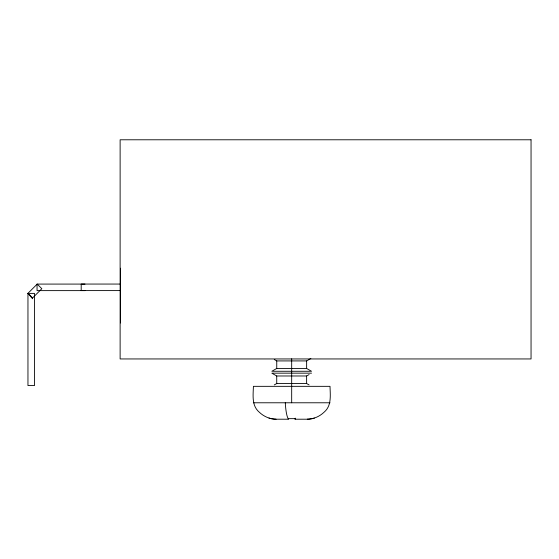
<?xml version="1.0" encoding="UTF-8"?>
<svg xmlns="http://www.w3.org/2000/svg" width="559" height="559" viewBox="0 0 559 559"><rect width="100%" height="100%" fill="white"/><g stroke="black" fill="none" stroke-linecap="round" stroke-linejoin="round"><path stroke-width="0.84" d="M268.97 418.055L271.429 418.712C266.902 417.72 262.709 415.456 259.355 412.262C251.543 405.792 253.15 395.36 253.416 386.339L330.013 386.339C330.236 395.36 331.815 405.792 324.01 412.262C320.656 415.456 316.464 417.72 311.936 418.712L314.41 418.055M310.846 358.494L306.653 360.918L306.618 368.451L311.545 371.274L271.835 371.274L276.747 368.451L276.747 360.918L274.266 359.5M27.95 293.335L37.201 284.084L41.827 288.71L32.576 297.961L27.95 293.335L32.576 298.765M274.266 384.927L276.747 383.516L276.712 375.983L271.821 373.16L311.531 373.16M309.099 374.572L306.618 375.983L306.618 383.516L309.099 384.927M295.418 418.174A24.344 4.067 90 0 1 295.11 418.656L288.255 418.656A24.344 4.067 90 0 1 285.279 402.78M307.317 419.208L295.11 419.215M120.444 284.056L81.202 284.056L81.202 290.596L120.444 290.596M84.989 284.084L37.048 284.084L37.048 290.624L84.989 290.624M276.726 360.918L306.639 360.918M276.726 368.451L306.639 368.451M276.726 375.983L306.639 375.983M276.726 383.516L306.639 383.516M253.339 402.78L330.027 402.78M288.255 419.215L276.048 419.208M295.11 418.656L295.11 419.187M291.679 358.794L291.679 402.78M288.255 418.656L288.255 419.187M120.465 268.201L120.465 322.99M27.957 293.363L27.957 385.57L34.497 385.57L34.497 293.391L27.957 293.391M271.457 418.656L271.45 418.67A25.12 25.12 0 0 0 276.048 419.208A25.56 25.56 0 0 1 272.974 418.936L271.457 418.656M311.908 418.656L310.392 418.936A25.56 25.56 0 0 1 307.317 419.201A25.12 25.12 0 0 0 311.908 418.656L311.915 418.67M531.05 139.785L120.122 139.785L120.122 358.948L531.05 358.948L531.05 139.785"/></g></svg>
